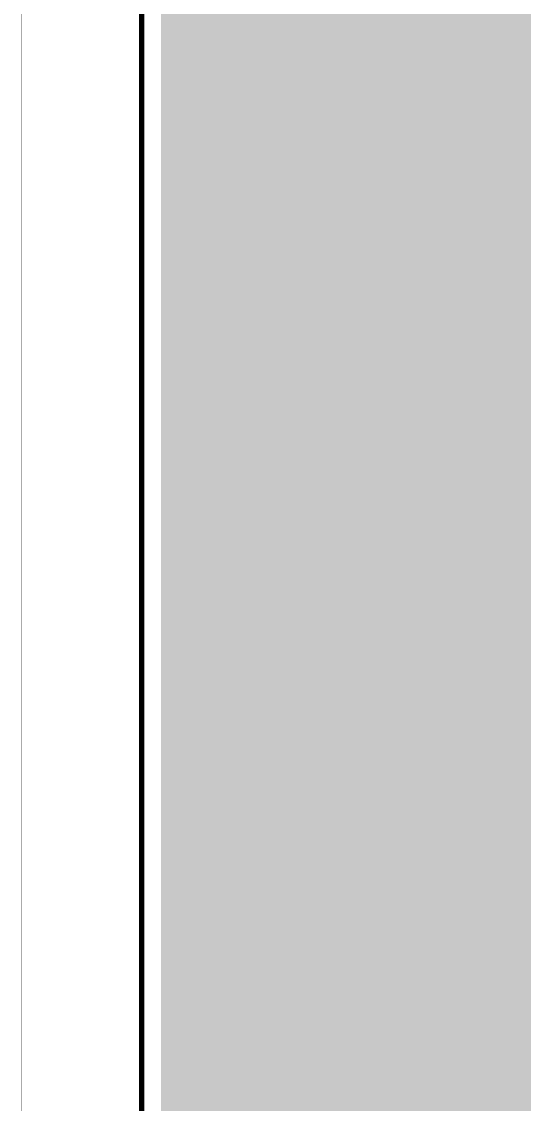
# Model space of a CAD drawing. Header units: millimetres. Extents: x -2 to 135, y -2 to 106.
# Drawn here: x -2.2 to 7.01, y 30.52 to 50.36 of the extents above; entities that cross this region are included whole.
import ezdxf

# ---------------------------------------------------------------- set-up
doc = ezdxf.new("R2010")
doc.units = ezdxf.units.MM
doc.header["$MEASUREMENT"] = 0
for name, color, linetype, true_color in [('Board-Outline-Layer', 7, 'Continuous', 0xff00ff), ('Bottom-Layer', 7, 'Continuous', 0x0000ff), ('Bottom-Paste-Mask-Layer', 7, 'Continuous', 0x800000), ('Bottom-Solder-Mask-Layer', 7, 'Continuous', 0xaa00ff), ('Hole-Layer', 7, 'Continuous', 0x222222), ('Multi-Layer', 7, 'Continuous', 0xc0c0c0), ('Top-Layer', 7, 'Continuous', 0xff0000), ('Top-Paste-Mask-Layer', 7, 'Continuous', 0x808080), ('Top-Silkscreen-Layer', 7, 'Continuous', 0xffcc00), ('Top-Solder-Mask-Layer', 7, 'Continuous', 0x800080)]:
    doc.layers.add(name, color=color, linetype=linetype, true_color=true_color)

msp = doc.modelspace()

# ---------------------------------------------------------------- hatches: boundary and pattern name
at = {"layer": 'Bottom-Layer'}
for points in [[(126.424, 0.358), (41.676, 0.358), (42.32, 1.129), (42.801, 2.011), (43.099, 2.97), (43.204, 3.969), (43.111, 4.969), (42.825, 5.932), (42.355, 6.82), (41.72, 7.598), (40.945, 8.237), (40.06, 8.713), (39.1, 9.005), (38.1, 9.104), (37.101, 9.005), (36.14, 8.713), (35.255, 8.237), (34.48, 7.598), (33.845, 6.82), (33.376, 5.932), (33.089, 4.969), (32.996, 3.969), (33.101, 2.97), (33.399, 2.011), (33.88, 1.129), (34.524, 0.358), (0.358, 0.358), (0.358, 99.542), (34.524, 99.542), (33.88, 98.771), (33.399, 97.889), (33.101, 96.93), (32.996, 95.931), (33.089, 94.931), (33.376, 93.968), (33.845, 93.081), (34.48, 92.302), (35.255, 91.663), (36.14, 91.188), (37.101, 90.895), (38.1, 90.796), (39.1, 90.895), (40.06, 91.188), (40.945, 91.663), (41.72, 92.302), (42.355, 93.081), (42.825, 93.968), (43.111, 94.931), (43.204, 95.931), (43.099, 96.93), (42.801, 97.889), (42.32, 98.771), (41.676, 99.542), (126.424, 99.542), (125.779, 98.77), (125.298, 97.886), (125, 96.924), (124.896, 95.923), (124.991, 94.922), (125.28, 93.958), (125.753, 93.069), (126.391, 92.291), (127.169, 91.653), (128.058, 91.18), (129.022, 90.891), (130.023, 90.796), (131.024, 90.9), (131.986, 91.198), (132.87, 91.679), (133.642, 92.324), (133.642, 7.576), (132.87, 8.221), (131.986, 8.702), (131.025, 9), (130.024, 9.104), (129.022, 9.009), (128.058, 8.72), (127.169, 8.247), (126.391, 7.609), (125.753, 6.831), (125.28, 5.943), (124.991, 4.979), (124.896, 3.977), (125, 2.976), (125.298, 2.015), (125.779, 1.131)], [(15.409, 56.103), (18.702, 56.103), (19.031, 56.168), (19.309, 56.354), (27.665, 64.71), (27.767, 64.832), (27.844, 64.97), (28.094, 65.357), (28.165, 65.813), (28.045, 66.258), (27.754, 66.615), (27.342, 66.824), (26.882, 66.846), (26.452, 66.68), (26.127, 66.353), (25.963, 65.922), (25.989, 65.461), (25.377, 64.849), (25.377, 65.051), (25.573, 65.413), (25.625, 65.821), (25.523, 66.22), (25.284, 66.554), (24.938, 66.778), (24.535, 66.86), (24.13, 66.79), (23.778, 66.577), (23.528, 66.25), (23.415, 65.854), (23.454, 65.445), (23.64, 65.078), (17.809, 59.247), (17.737, 59.247), (22.585, 64.095), (22.771, 64.374), (22.837, 64.702), (22.837, 65.051), (23.034, 65.415), (23.084, 65.826), (22.98, 66.226), (22.737, 66.561), (22.387, 66.782), (21.981, 66.86), (21.574, 66.784), (21.224, 66.564), (20.979, 66.23), (20.873, 65.83), (20.922, 65.419), (21.118, 65.055), (16.687, 60.624), (16.513, 60.624), (20.045, 64.156), (20.231, 64.435), (20.297, 64.763), (20.297, 65.051), (20.493, 65.411), (20.545, 65.818), (20.445, 66.216), (20.207, 66.551), (19.864, 66.776), (19.463, 66.86), (19.058, 66.793), (18.705, 66.583), (18.453, 66.259), (18.336, 65.866), (18.37, 65.457), (18.551, 65.089), (15.463, 62.001), (12.605, 62.001), (12.277, 61.936), (11.999, 61.75), (5.721, 55.472), (5.501, 55.472), (4.8, 55.53), (4.117, 55.702), (4.06, 55.717), (4, 55.722), (2.001, 55.722), (1.822, 55.674), (1.691, 55.543), (1.643, 55.364), (1.643, 53.864), (1.691, 53.685), (1.822, 53.553), (2.001, 53.505), (4.001, 53.505), (4.061, 53.51), (4.118, 53.525), (4.799, 53.697), (5.498, 53.755), (6.076, 53.755), (6.174, 53.761), (6.271, 53.778), (5.425, 52.932), (4.755, 52.932), (4.625, 52.934), (4.499, 52.942), (4.374, 52.953), (4.254, 52.967), (4.018, 53.005), (3.807, 53.048), (3.754, 53.061), (3.51, 53.151), (3.252, 53.182), (2.751, 53.182), (2.327, 53.097), (1.968, 52.857), (1.727, 52.498), (1.643, 52.074), (1.727, 51.65), (1.968, 51.29), (2.327, 51.05), (2.751, 50.965), (3.251, 50.965), (3.51, 50.996), (3.754, 51.086), (3.807, 51.099), (4.018, 51.142), (4.254, 51.18), (4.374, 51.194), (4.499, 51.206), (4.625, 51.213), (4.755, 51.215), (5.78, 51.215), (5.878, 51.221), (5.975, 51.238), (5.129, 50.392), (4.755, 50.392), (4.625, 50.394), (4.499, 50.402), (4.374, 50.413), (4.254, 50.427), (4.018, 50.465), (3.807, 50.508), (3.754, 50.521), (3.51, 50.611), (3.252, 50.642), (2.751, 50.642), (2.327, 50.557), (1.968, 50.317), (1.727, 49.958), (1.643, 49.534), (1.727, 49.11), (1.968, 48.75), (2.327, 48.51), (2.751, 48.425), (3.251, 48.425), (3.51, 48.456), (3.754, 48.546), (3.807, 48.559), (4.018, 48.602), (4.254, 48.64), (4.374, 48.654), (4.499, 48.666), (4.625, 48.673), (4.755, 48.675), (5.484, 48.675), (5.521, 48.676), (5.558, 48.679), (4.731, 47.852), (4.625, 47.854), (4.499, 47.862), (4.374, 47.873), (4.254, 47.887), (4.018, 47.925), (3.807, 47.968), (3.754, 47.981), (3.51, 48.071), (3.252, 48.102), (2.751, 48.102), (2.327, 48.017), (1.968, 47.777), (1.727, 47.418), (1.643, 46.994), (1.727, 46.57), (1.968, 46.21), (2.327, 45.97), (2.751, 45.885), (3.251, 45.885), (3.51, 45.916), (3.754, 46.006), (3.807, 46.019), (4.018, 46.062), (4.254, 46.1), (4.374, 46.114), (4.499, 46.126), (4.625, 46.133), (4.755, 46.135), (5.086, 46.135), (5.415, 46.201), (5.693, 46.387)], [(2.751, 48.784), (2.426, 48.858), (2.165, 49.066), (2.02, 49.367), (2.02, 49.701), (2.165, 50.001), (2.426, 50.209), (2.751, 50.284), (3.251, 50.284), (3.577, 50.209), (3.838, 50.001), (3.982, 49.701), (3.982, 49.367), (3.838, 49.066), (3.577, 48.858), (3.251, 48.784)], [(5.492, 42.289), (4.795, 42.347), (4.117, 42.519), (4.06, 42.534), (4.001, 42.539), (2.001, 42.539), (1.822, 42.491), (1.691, 42.36), (1.643, 42.18), (1.643, 40.68), (1.691, 40.501), (1.822, 40.37), (2.001, 40.322), (4.001, 40.322), (4.06, 40.327), (4.118, 40.342), (4.799, 40.514), (5.499, 40.572), (5.847, 40.572), (6.176, 40.638), (6.454, 40.824), (9.442, 43.811), (10.103, 43.811), (10.028, 43.757), (9.958, 43.695), (6.012, 39.749), (4.755, 39.749), (4.625, 39.751), (4.499, 39.758), (4.374, 39.77), (4.254, 39.784), (4.018, 39.822), (3.807, 39.865), (3.754, 39.878), (3.51, 39.968), (3.252, 39.999), (2.751, 39.999), (2.327, 39.914), (1.968, 39.674), (1.727, 39.315), (1.643, 38.89), (1.727, 38.466), (1.968, 38.107), (2.327, 37.867), (2.751, 37.782), (3.251, 37.782), (3.51, 37.813), (3.754, 37.903), (3.807, 37.916), (4.018, 37.959), (4.254, 37.997), (4.374, 38.011), (4.499, 38.023), (4.625, 38.03), (4.755, 38.032), (6.367, 38.032), (6.696, 38.098), (6.974, 38.284), (10.921, 42.23), (16.232, 42.23), (16.56, 42.296), (16.839, 42.482), (22.09, 47.733), (22.487, 47.85), (22.813, 48.106), (23.022, 48.463), (23.086, 48.872), (22.995, 49.276), (22.762, 49.619), (22.42, 49.852), (22.016, 49.943), (21.606, 49.879), (21.249, 49.669), (20.994, 49.343), (20.876, 48.946), (20.519, 48.589), (20.528, 49.038), (20.358, 49.454), (20.037, 49.768), (19.617, 49.929), (19.169, 49.91), (18.764, 49.715), (18.471, 49.375), (18.336, 48.946), (14.917, 45.528), (9.086, 45.528), (8.758, 45.462), (8.479, 45.276)], [(4.755, 37.209), (4.625, 37.211), (4.499, 37.218), (4.374, 37.23), (4.254, 37.244), (4.018, 37.282), (3.807, 37.325), (3.754, 37.338), (3.51, 37.428), (3.252, 37.459), (2.751, 37.459), (2.327, 37.374), (1.968, 37.134), (1.727, 36.775), (1.643, 36.35), (1.727, 35.926), (1.968, 35.567), (2.327, 35.327), (2.751, 35.242), (3.251, 35.242), (3.51, 35.273), (3.754, 35.363), (3.807, 35.376), (4.018, 35.419), (4.254, 35.457), (4.374, 35.471), (4.499, 35.483), (4.625, 35.49), (4.755, 35.492), (7.652, 35.492), (7.981, 35.558), (8.259, 35.744), (12.808, 40.292), (18.623, 40.292), (18.952, 40.358), (19.23, 40.544), (25.125, 46.439), (25.311, 46.717), (25.377, 47.046), (25.377, 48.134), (25.574, 48.498), (25.624, 48.909), (25.52, 49.31), (25.276, 49.645), (24.925, 49.866), (24.519, 49.943), (24.112, 49.866), (23.762, 49.645), (23.517, 49.31), (23.413, 48.909), (23.463, 48.498), (23.66, 48.134), (23.66, 47.401), (18.268, 42.009), (12.452, 42.009), (12.124, 41.943), (11.846, 41.757), (7.297, 37.209)], [(25.889, 38.292), (19.696, 38.292), (19.884, 38.376), (20.046, 38.504), (27.665, 46.123), (27.851, 46.401), (27.917, 46.73), (27.917, 48.134), (28.114, 48.498), (28.164, 48.909), (28.06, 49.31), (27.816, 49.645), (27.465, 49.866), (27.059, 49.943), (26.652, 49.866), (26.302, 49.645), (26.057, 49.31), (25.953, 48.909), (26.003, 48.498), (26.2, 48.134), (26.2, 47.085), (19.084, 39.969), (14.135, 39.969), (13.807, 39.903), (13.529, 39.717), (8.48, 34.669), (4.755, 34.669), (4.625, 34.671), (4.499, 34.678), (4.374, 34.69), (4.254, 34.704), (4.018, 34.742), (3.807, 34.785), (3.754, 34.798), (3.51, 34.888), (3.252, 34.919), (2.751, 34.919), (2.327, 34.834), (1.968, 34.594), (1.727, 34.235), (1.643, 33.81), (1.727, 33.386), (1.968, 33.027), (2.327, 32.787), (2.751, 32.702), (3.251, 32.702), (3.51, 32.733), (3.754, 32.823), (3.807, 32.836), (4.018, 32.879), (4.254, 32.917), (4.374, 32.931), (4.499, 32.943), (4.625, 32.95), (4.755, 32.952), (8.835, 32.952), (9.164, 33.018), (9.442, 33.204), (14.491, 38.252), (15.851, 38.252), (15.75, 38.2), (15.662, 38.128), (14.694, 37.16), (14.677, 37.144), (14.668, 37.138), (14.642, 37.135), (14.594, 37.136), (14.52, 37.14), (14.518, 37.14), (14.516, 37.14), (14.428, 37.143), (14.418, 37.144), (14.407, 37.144), (14.377, 37.143), (13.943, 37.063), (13.575, 36.819), (13.331, 36.451), (13.251, 36.017), (13.25, 35.986), (13.25, 35.976), (13.25, 35.966), (13.254, 35.878), (13.254, 35.876), (13.254, 35.873), (13.258, 35.8), (13.259, 35.752), (13.255, 35.724), (13.25, 35.717), (13.234, 35.7), (10.573, 33.039), (10.2, 33.039), (9.868, 33.138), (9.532, 33.056), (9.284, 32.814), (9.193, 32.48), (9.284, 32.146), (9.532, 31.905), (9.868, 31.822), (10.2, 31.922), (10.804, 31.922), (11.017, 31.965), (11.198, 32.086), (14.023, 34.91), (14.04, 34.926), (14.049, 34.932), (14.076, 34.935), (14.124, 34.935), (14.197, 34.931), (14.199, 34.931), (14.201, 34.931), (14.289, 34.927), (14.3, 34.927), (14.31, 34.927), (14.34, 34.927), (14.774, 35.008), (15.142, 35.252), (15.386, 35.62), (15.467, 36.054), (15.467, 36.084), (15.467, 36.094), (15.467, 36.105), (15.463, 36.193), (15.463, 36.195), (15.463, 36.197), (15.459, 36.27), (15.459, 36.318), (15.462, 36.347), (15.468, 36.353), (15.483, 36.371), (16.288, 37.175), (26.121, 37.175), (26.334, 37.218), (26.515, 37.339), (31.398, 42.222), (54.844, 42.222), (55.095, 41.971), (55.259, 41.667), (55.555, 41.487), (55.901, 41.482), (56.201, 41.654), (56.373, 41.955), (56.369, 42.301), (56.189, 42.597), (55.884, 42.761), (55.47, 43.175), (55.289, 43.296), (55.076, 43.338), (31.167, 43.338), (30.953, 43.296), (30.772, 43.175)], [(2.751, 46.244), (2.426, 46.318), (2.165, 46.526), (2.02, 46.827), (2.02, 47.161), (2.165, 47.461), (2.426, 47.669), (2.751, 47.744), (3.251, 47.744), (3.577, 47.669), (3.838, 47.461), (3.982, 47.161), (3.982, 46.827), (3.838, 46.526), (3.577, 46.318), (3.251, 46.244)], [(2.001, 42.18), (4.001, 42.18), (4.001, 40.68), (2.001, 40.68)], [(2.751, 38.14), (2.426, 38.215), (2.165, 38.423), (2.02, 38.724), (2.02, 39.057), (2.165, 39.358), (2.426, 39.566), (2.751, 39.64), (3.251, 39.64), (3.577, 39.566), (3.838, 39.358), (3.982, 39.057), (3.982, 38.724), (3.838, 38.423), (3.577, 38.215), (3.251, 38.14)], [(2.751, 35.6), (2.426, 35.675), (2.165, 35.883), (2.02, 36.184), (2.02, 36.517), (2.165, 36.818), (2.426, 37.026), (2.751, 37.1), (3.251, 37.1), (3.577, 37.026), (3.838, 36.818), (3.982, 36.517), (3.982, 36.184), (3.838, 35.883), (3.577, 35.675), (3.251, 35.6)], [(2.751, 33.06), (2.426, 33.135), (2.165, 33.343), (2.02, 33.644), (2.02, 33.977), (2.165, 34.278), (2.426, 34.486), (2.751, 34.56), (3.251, 34.56), (3.577, 34.486), (3.838, 34.278), (3.982, 33.977), (3.982, 33.644), (3.838, 33.343), (3.577, 33.135), (3.251, 33.06)]]:
    msp.add_hatch(color=256, dxfattribs=at).paths.add_polyline_path(points)
at = {"layer": 'Bottom-Paste-Mask-Layer'}
for points in [[(2.751, 48.784), (2.426, 48.858), (2.165, 49.066), (2.02, 49.367), (2.02, 49.701), (2.165, 50.001), (2.426, 50.209), (2.751, 50.284), (3.251, 50.284), (3.577, 50.209), (3.838, 50.001), (3.982, 49.701), (3.982, 49.367), (3.838, 49.066), (3.577, 48.858), (3.251, 48.784)], [(2.751, 46.244), (2.426, 46.318), (2.165, 46.526), (2.02, 46.827), (2.02, 47.161), (2.165, 47.461), (2.426, 47.669), (2.751, 47.744), (3.251, 47.744), (3.577, 47.669), (3.838, 47.461), (3.982, 47.161), (3.982, 46.827), (3.838, 46.526), (3.577, 46.318), (3.251, 46.244)], [(2.001, 42.18), (4.001, 42.18), (4.001, 40.68), (2.001, 40.68)], [(2.751, 38.14), (2.426, 38.215), (2.165, 38.423), (2.02, 38.724), (2.02, 39.057), (2.165, 39.358), (2.426, 39.566), (2.751, 39.64), (3.251, 39.64), (3.577, 39.566), (3.838, 39.358), (3.982, 39.057), (3.982, 38.724), (3.838, 38.423), (3.577, 38.215), (3.251, 38.14)], [(2.751, 35.6), (2.426, 35.675), (2.165, 35.883), (2.02, 36.184), (2.02, 36.517), (2.165, 36.818), (2.426, 37.026), (2.751, 37.1), (3.251, 37.1), (3.577, 37.026), (3.838, 36.818), (3.982, 36.517), (3.982, 36.184), (3.838, 35.883), (3.577, 35.675), (3.251, 35.6)], [(2.751, 33.06), (2.426, 33.135), (2.165, 33.343), (2.02, 33.644), (2.02, 33.977), (2.165, 34.278), (2.426, 34.486), (2.751, 34.56), (3.251, 34.56), (3.577, 34.486), (3.838, 34.278), (3.982, 33.977), (3.982, 33.644), (3.838, 33.343), (3.577, 33.135), (3.251, 33.06)]]:
    msp.add_hatch(color=256, dxfattribs=at).paths.add_polyline_path(points)
at = {"layer": 'Bottom-Solder-Mask-Layer'}
for points in [[(2.751, 48.733), (2.404, 48.812), (2.125, 49.034), (1.97, 49.355), (1.97, 49.712), (2.125, 50.033), (2.404, 50.255), (2.751, 50.335), (3.251, 50.335), (3.599, 50.255), (3.878, 50.033), (4.032, 49.712), (4.032, 49.355), (3.878, 49.034), (3.599, 48.812), (3.251, 48.733)], [(2.751, 46.193), (2.404, 46.272), (2.125, 46.494), (1.97, 46.815), (1.97, 47.172), (2.125, 47.493), (2.404, 47.715), (2.751, 47.795), (3.251, 47.795), (3.599, 47.715), (3.878, 47.493), (4.032, 47.172), (4.032, 46.815), (3.878, 46.494), (3.599, 46.272), (3.251, 46.193)], [(1.95, 42.231), (4.052, 42.231), (4.052, 40.629), (1.95, 40.629)], [(2.751, 38.089), (2.404, 38.169), (2.125, 38.391), (1.97, 38.712), (1.97, 39.069), (2.125, 39.39), (2.404, 39.612), (2.751, 39.691), (3.251, 39.691), (3.599, 39.612), (3.878, 39.39), (4.032, 39.069), (4.032, 38.712), (3.878, 38.391), (3.599, 38.169), (3.251, 38.089)], [(2.751, 35.549), (2.404, 35.629), (2.125, 35.851), (1.97, 36.172), (1.97, 36.529), (2.125, 36.85), (2.404, 37.072), (2.751, 37.151), (3.251, 37.151), (3.599, 37.072), (3.878, 36.85), (4.032, 36.529), (4.032, 36.172), (3.878, 35.851), (3.599, 35.629), (3.251, 35.549)], [(2.751, 33.009), (2.404, 33.089), (2.125, 33.311), (1.97, 33.632), (1.97, 33.989), (2.125, 34.31), (2.404, 34.532), (2.751, 34.611), (3.251, 34.611), (3.599, 34.532), (3.878, 34.31), (4.032, 33.989), (4.032, 33.632), (3.878, 33.311), (3.599, 33.089), (3.251, 33.009)]]:
    msp.add_hatch(color=256, dxfattribs=at).paths.add_polyline_path(points)
at = {"layer": 'Hole-Layer'}
for points in [[(2.551, 49.534, 1), (3.451, 49.534, 1)], [(2.551, 46.994, 1), (3.451, 46.994, 1)], [(2.551, 41.43, 1), (3.451, 41.43, 1)], [(2.551, 38.89, 1), (3.451, 38.89, 1)], [(2.551, 36.35, 1), (3.451, 36.35, 1)], [(2.551, 33.81, 1), (3.451, 33.81, 1)]]:
    msp.add_hatch(color=256, dxfattribs=at).paths.add_polyline_path(points)
at = {"layer": 'Multi-Layer'}
for points in [[(2.751, 48.784), (2.426, 48.858), (2.165, 49.066), (2.02, 49.367), (2.02, 49.701), (2.165, 50.001), (2.426, 50.209), (2.751, 50.284), (3.251, 50.284), (3.577, 50.209), (3.838, 50.001), (3.982, 49.701), (3.982, 49.367), (3.838, 49.066), (3.577, 48.858), (3.251, 48.784)], [(2.751, 48.784), (2.426, 48.858), (2.165, 49.066), (2.02, 49.367), (2.02, 49.701), (2.165, 50.001), (2.426, 50.209), (2.751, 50.284), (3.251, 50.284), (3.577, 50.209), (3.838, 50.001), (3.982, 49.701), (3.982, 49.367), (3.838, 49.066), (3.577, 48.858), (3.251, 48.784)], [(2.751, 48.784), (2.426, 48.858), (2.165, 49.066), (2.02, 49.367), (2.02, 49.701), (2.165, 50.001), (2.426, 50.209), (2.751, 50.284), (3.251, 50.284), (3.577, 50.209), (3.838, 50.001), (3.982, 49.701), (3.982, 49.367), (3.838, 49.066), (3.577, 48.858), (3.251, 48.784)], [(2.751, 46.244), (2.426, 46.318), (2.165, 46.526), (2.02, 46.827), (2.02, 47.161), (2.165, 47.461), (2.426, 47.669), (2.751, 47.744), (3.251, 47.744), (3.577, 47.669), (3.838, 47.461), (3.982, 47.161), (3.982, 46.827), (3.838, 46.526), (3.577, 46.318), (3.251, 46.244)], [(2.751, 46.244), (2.426, 46.318), (2.165, 46.526), (2.02, 46.827), (2.02, 47.161), (2.165, 47.461), (2.426, 47.669), (2.751, 47.744), (3.251, 47.744), (3.577, 47.669), (3.838, 47.461), (3.982, 47.161), (3.982, 46.827), (3.838, 46.526), (3.577, 46.318), (3.251, 46.244)], [(2.751, 46.244), (2.426, 46.318), (2.165, 46.526), (2.02, 46.827), (2.02, 47.161), (2.165, 47.461), (2.426, 47.669), (2.751, 47.744), (3.251, 47.744), (3.577, 47.669), (3.838, 47.461), (3.982, 47.161), (3.982, 46.827), (3.838, 46.526), (3.577, 46.318), (3.251, 46.244)], [(2.001, 42.18), (4.001, 42.18), (4.001, 40.68), (2.001, 40.68)], [(2.001, 42.18), (4.001, 42.18), (4.001, 40.68), (2.001, 40.68)], [(2.001, 42.18), (4.001, 42.18), (4.001, 40.68), (2.001, 40.68)], [(2.751, 38.14), (2.426, 38.215), (2.165, 38.423), (2.02, 38.724), (2.02, 39.057), (2.165, 39.358), (2.426, 39.566), (2.751, 39.64), (3.251, 39.64), (3.577, 39.566), (3.838, 39.358), (3.982, 39.057), (3.982, 38.724), (3.838, 38.423), (3.577, 38.215), (3.251, 38.14)], [(2.751, 38.14), (2.426, 38.215), (2.165, 38.423), (2.02, 38.724), (2.02, 39.057), (2.165, 39.358), (2.426, 39.566), (2.751, 39.64), (3.251, 39.64), (3.577, 39.566), (3.838, 39.358), (3.982, 39.057), (3.982, 38.724), (3.838, 38.423), (3.577, 38.215), (3.251, 38.14)], [(2.751, 38.14), (2.426, 38.215), (2.165, 38.423), (2.02, 38.724), (2.02, 39.057), (2.165, 39.358), (2.426, 39.566), (2.751, 39.64), (3.251, 39.64), (3.577, 39.566), (3.838, 39.358), (3.982, 39.057), (3.982, 38.724), (3.838, 38.423), (3.577, 38.215), (3.251, 38.14)], [(2.751, 35.6), (2.426, 35.675), (2.165, 35.883), (2.02, 36.184), (2.02, 36.517), (2.165, 36.818), (2.426, 37.026), (2.751, 37.1), (3.251, 37.1), (3.577, 37.026), (3.838, 36.818), (3.982, 36.517), (3.982, 36.184), (3.838, 35.883), (3.577, 35.675), (3.251, 35.6)], [(2.751, 35.6), (2.426, 35.675), (2.165, 35.883), (2.02, 36.184), (2.02, 36.517), (2.165, 36.818), (2.426, 37.026), (2.751, 37.1), (3.251, 37.1), (3.577, 37.026), (3.838, 36.818), (3.982, 36.517), (3.982, 36.184), (3.838, 35.883), (3.577, 35.675), (3.251, 35.6)], [(2.751, 35.6), (2.426, 35.675), (2.165, 35.883), (2.02, 36.184), (2.02, 36.517), (2.165, 36.818), (2.426, 37.026), (2.751, 37.1), (3.251, 37.1), (3.577, 37.026), (3.838, 36.818), (3.982, 36.517), (3.982, 36.184), (3.838, 35.883), (3.577, 35.675), (3.251, 35.6)], [(2.751, 33.06), (2.426, 33.135), (2.165, 33.343), (2.02, 33.644), (2.02, 33.977), (2.165, 34.278), (2.426, 34.486), (2.751, 34.56), (3.251, 34.56), (3.577, 34.486), (3.838, 34.278), (3.982, 33.977), (3.982, 33.644), (3.838, 33.343), (3.577, 33.135), (3.251, 33.06)], [(2.751, 33.06), (2.426, 33.135), (2.165, 33.343), (2.02, 33.644), (2.02, 33.977), (2.165, 34.278), (2.426, 34.486), (2.751, 34.56), (3.251, 34.56), (3.577, 34.486), (3.838, 34.278), (3.982, 33.977), (3.982, 33.644), (3.838, 33.343), (3.577, 33.135), (3.251, 33.06)], [(2.751, 33.06), (2.426, 33.135), (2.165, 33.343), (2.02, 33.644), (2.02, 33.977), (2.165, 34.278), (2.426, 34.486), (2.751, 34.56), (3.251, 34.56), (3.577, 34.486), (3.838, 34.278), (3.982, 33.977), (3.982, 33.644), (3.838, 33.343), (3.577, 33.135), (3.251, 33.06)]]:
    msp.add_hatch(color=256, dxfattribs=at).paths.add_polyline_path(points)
at = {"layer": 'Top-Layer'}
for points in [[(126.424, 0.358), (41.676, 0.358), (42.32, 1.129), (42.801, 2.011), (43.099, 2.97), (43.204, 3.969), (43.111, 4.969), (42.825, 5.932), (42.355, 6.82), (41.72, 7.598), (40.945, 8.237), (40.06, 8.713), (39.1, 9.005), (38.1, 9.104), (37.101, 9.005), (36.14, 8.713), (35.255, 8.237), (34.48, 7.598), (33.845, 6.82), (33.376, 5.932), (33.089, 4.969), (32.996, 3.969), (33.101, 2.97), (33.399, 2.011), (33.88, 1.129), (34.524, 0.358), (0.358, 0.358), (0.358, 99.542), (34.524, 99.542), (33.88, 98.771), (33.399, 97.889), (33.101, 96.93), (32.996, 95.931), (33.089, 94.931), (33.376, 93.968), (33.845, 93.081), (34.48, 92.302), (35.255, 91.663), (36.14, 91.188), (37.101, 90.895), (38.1, 90.796), (39.1, 90.895), (40.06, 91.188), (40.945, 91.663), (41.72, 92.302), (42.355, 93.081), (42.825, 93.968), (43.111, 94.931), (43.204, 95.931), (43.099, 96.93), (42.801, 97.889), (42.32, 98.771), (41.676, 99.542), (126.424, 99.542), (125.779, 98.77), (125.298, 97.886), (125, 96.924), (124.896, 95.923), (124.991, 94.922), (125.28, 93.958), (125.753, 93.069), (126.391, 92.291), (127.169, 91.653), (128.058, 91.18), (129.022, 90.891), (130.023, 90.796), (131.024, 90.9), (131.986, 91.198), (132.87, 91.679), (133.642, 92.324), (133.642, 7.576), (132.87, 8.221), (131.986, 8.702), (131.025, 9), (130.024, 9.104), (129.022, 9.009), (128.058, 8.72), (127.169, 8.247), (126.391, 7.609), (125.753, 6.831), (125.28, 5.943), (124.991, 4.979), (124.896, 3.977), (125, 2.976), (125.298, 2.015), (125.779, 1.131)], [(3.251, 50.642), (2.751, 50.642), (2.327, 50.557), (1.968, 50.317), (1.727, 49.958), (1.643, 49.534), (1.727, 49.11), (1.968, 48.75), (2.327, 48.51), (2.751, 48.425), (3.251, 48.425), (3.675, 48.51), (4.035, 48.75), (4.275, 49.11), (4.359, 49.534), (4.275, 49.958), (4.035, 50.317), (3.675, 50.557)], [(2.751, 48.784), (2.426, 48.858), (2.165, 49.066), (2.02, 49.367), (2.02, 49.701), (2.165, 50.001), (2.426, 50.209), (2.751, 50.284), (3.251, 50.284), (3.577, 50.209), (3.838, 50.001), (3.982, 49.701), (3.982, 49.367), (3.838, 49.066), (3.577, 48.858), (3.251, 48.784)], [(3.251, 48.102), (2.751, 48.102), (2.327, 48.017), (1.968, 47.777), (1.727, 47.418), (1.643, 46.994), (1.727, 46.57), (1.968, 46.21), (2.327, 45.97), (2.751, 45.885), (3.251, 45.885), (3.675, 45.97), (4.035, 46.21), (4.275, 46.57), (4.359, 46.994), (4.275, 47.418), (4.035, 47.777), (3.675, 48.017)], [(2.751, 46.244), (2.426, 46.318), (2.165, 46.526), (2.02, 46.827), (2.02, 47.161), (2.165, 47.461), (2.426, 47.669), (2.751, 47.744), (3.251, 47.744), (3.577, 47.669), (3.838, 47.461), (3.982, 47.161), (3.982, 46.827), (3.838, 46.526), (3.577, 46.318), (3.251, 46.244)], [(2.001, 40.322), (4.001, 40.322), (4.18, 40.37), (4.311, 40.501), (4.359, 40.68), (4.359, 42.18), (4.311, 42.36), (4.18, 42.491), (4.001, 42.539), (2.001, 42.539), (1.822, 42.491), (1.691, 42.36), (1.643, 42.18), (1.643, 40.68), (1.691, 40.501), (1.822, 40.37)], [(2.001, 42.18), (4.001, 42.18), (4.001, 40.68), (2.001, 40.68)], [(3.251, 39.999), (2.751, 39.999), (2.327, 39.914), (1.968, 39.674), (1.727, 39.315), (1.643, 38.89), (1.727, 38.466), (1.968, 38.107), (2.327, 37.867), (2.751, 37.782), (3.251, 37.782), (3.675, 37.867), (4.035, 38.107), (4.275, 38.466), (4.359, 38.89), (4.275, 39.315), (4.035, 39.674), (3.675, 39.914)], [(2.751, 38.14), (2.426, 38.215), (2.165, 38.423), (2.02, 38.724), (2.02, 39.057), (2.165, 39.358), (2.426, 39.566), (2.751, 39.64), (3.251, 39.64), (3.577, 39.566), (3.838, 39.358), (3.982, 39.057), (3.982, 38.724), (3.838, 38.423), (3.577, 38.215), (3.251, 38.14)], [(3.251, 37.459), (2.751, 37.459), (2.327, 37.374), (1.968, 37.134), (1.727, 36.775), (1.643, 36.35), (1.727, 35.926), (1.968, 35.567), (2.327, 35.327), (2.751, 35.242), (3.251, 35.242), (3.675, 35.327), (4.035, 35.567), (4.275, 35.926), (4.359, 36.35), (4.275, 36.775), (4.035, 37.134), (3.675, 37.374)], [(2.751, 35.6), (2.426, 35.675), (2.165, 35.883), (2.02, 36.184), (2.02, 36.517), (2.165, 36.818), (2.426, 37.026), (2.751, 37.1), (3.251, 37.1), (3.577, 37.026), (3.838, 36.818), (3.982, 36.517), (3.982, 36.184), (3.838, 35.883), (3.577, 35.675), (3.251, 35.6)], [(3.251, 34.919), (2.751, 34.919), (2.327, 34.834), (1.968, 34.594), (1.727, 34.235), (1.643, 33.81), (1.727, 33.386), (1.968, 33.027), (2.327, 32.787), (2.751, 32.702), (3.251, 32.702), (3.675, 32.787), (4.035, 33.027), (4.275, 33.386), (4.359, 33.81), (4.275, 34.235), (4.035, 34.594), (3.675, 34.834)], [(2.751, 33.06), (2.426, 33.135), (2.165, 33.343), (2.02, 33.644), (2.02, 33.977), (2.165, 34.278), (2.426, 34.486), (2.751, 34.56), (3.251, 34.56), (3.577, 34.486), (3.838, 34.278), (3.982, 33.977), (3.982, 33.644), (3.838, 33.343), (3.577, 33.135), (3.251, 33.06)]]:
    msp.add_hatch(color=256, dxfattribs=at).paths.add_polyline_path(points)
at = {"layer": 'Top-Paste-Mask-Layer'}
for points in [[(2.751, 48.784), (2.426, 48.858), (2.165, 49.066), (2.02, 49.367), (2.02, 49.701), (2.165, 50.001), (2.426, 50.209), (2.751, 50.284), (3.251, 50.284), (3.577, 50.209), (3.838, 50.001), (3.982, 49.701), (3.982, 49.367), (3.838, 49.066), (3.577, 48.858), (3.251, 48.784)], [(2.751, 46.244), (2.426, 46.318), (2.165, 46.526), (2.02, 46.827), (2.02, 47.161), (2.165, 47.461), (2.426, 47.669), (2.751, 47.744), (3.251, 47.744), (3.577, 47.669), (3.838, 47.461), (3.982, 47.161), (3.982, 46.827), (3.838, 46.526), (3.577, 46.318), (3.251, 46.244)], [(2.001, 42.18), (4.001, 42.18), (4.001, 40.68), (2.001, 40.68)], [(2.751, 38.14), (2.426, 38.215), (2.165, 38.423), (2.02, 38.724), (2.02, 39.057), (2.165, 39.358), (2.426, 39.566), (2.751, 39.64), (3.251, 39.64), (3.577, 39.566), (3.838, 39.358), (3.982, 39.057), (3.982, 38.724), (3.838, 38.423), (3.577, 38.215), (3.251, 38.14)], [(2.751, 35.6), (2.426, 35.675), (2.165, 35.883), (2.02, 36.184), (2.02, 36.517), (2.165, 36.818), (2.426, 37.026), (2.751, 37.1), (3.251, 37.1), (3.577, 37.026), (3.838, 36.818), (3.982, 36.517), (3.982, 36.184), (3.838, 35.883), (3.577, 35.675), (3.251, 35.6)], [(2.751, 33.06), (2.426, 33.135), (2.165, 33.343), (2.02, 33.644), (2.02, 33.977), (2.165, 34.278), (2.426, 34.486), (2.751, 34.56), (3.251, 34.56), (3.577, 34.486), (3.838, 34.278), (3.982, 33.977), (3.982, 33.644), (3.838, 33.343), (3.577, 33.135), (3.251, 33.06)]]:
    msp.add_hatch(color=256, dxfattribs=at).paths.add_polyline_path(points)
at = {"layer": 'Top-Solder-Mask-Layer'}
for points in [[(2.751, 48.733), (2.404, 48.812), (2.125, 49.034), (1.97, 49.355), (1.97, 49.712), (2.125, 50.033), (2.404, 50.255), (2.751, 50.335), (3.251, 50.335), (3.599, 50.255), (3.878, 50.033), (4.032, 49.712), (4.032, 49.355), (3.878, 49.034), (3.599, 48.812), (3.251, 48.733)], [(2.751, 46.193), (2.404, 46.272), (2.125, 46.494), (1.97, 46.815), (1.97, 47.172), (2.125, 47.493), (2.404, 47.715), (2.751, 47.795), (3.251, 47.795), (3.599, 47.715), (3.878, 47.493), (4.032, 47.172), (4.032, 46.815), (3.878, 46.494), (3.599, 46.272), (3.251, 46.193)], [(1.95, 42.231), (4.052, 42.231), (4.052, 40.629), (1.95, 40.629)], [(2.751, 38.089), (2.404, 38.169), (2.125, 38.391), (1.97, 38.712), (1.97, 39.069), (2.125, 39.39), (2.404, 39.612), (2.751, 39.691), (3.251, 39.691), (3.599, 39.612), (3.878, 39.39), (4.032, 39.069), (4.032, 38.712), (3.878, 38.391), (3.599, 38.169), (3.251, 38.089)], [(2.751, 35.549), (2.404, 35.629), (2.125, 35.851), (1.97, 36.172), (1.97, 36.529), (2.125, 36.85), (2.404, 37.072), (2.751, 37.151), (3.251, 37.151), (3.599, 37.072), (3.878, 36.85), (4.032, 36.529), (4.032, 36.172), (3.878, 35.851), (3.599, 35.629), (3.251, 35.549)], [(2.751, 33.009), (2.404, 33.089), (2.125, 33.311), (1.97, 33.632), (1.97, 33.989), (2.125, 34.31), (2.404, 34.532), (2.751, 34.611), (3.251, 34.611), (3.599, 34.532), (3.878, 34.31), (4.032, 33.989), (4.032, 33.632), (3.878, 33.311), (3.599, 33.089), (3.251, 33.009)]]:
    msp.add_hatch(color=256, dxfattribs=at).paths.add_polyline_path(points)

# ---------------------------------------------------------------- linework, layer by layer
at = {"layer": 'Board-Outline-Layer', "const_width": 0.1}
msp.add_lwpolyline([(0, 0), (0, 99.9), (134, 99.9), (134, 0)], close=True, dxfattribs=at)
at = {"layer": 'Bottom-Layer', "const_width": 0.00508}
msp.add_lwpolyline([(-2.201, -1.996), (-2.201, 101.841), (135.093, 101.841), (135.093, -1.996)], close=True, dxfattribs=at)
at = {"layer": 'Bottom-Layer', "const_width": 1}
for points in [[(5.484, 49.534), (14.339, 58.389)], [(5.086, 46.994), (15.053, 56.961)], [(3.001, 49.534), (5.484, 49.534)], [(2.848, 47.148), (3.001, 47.148)], [(3.001, 46.994), (5.086, 46.994)], [(5.847, 41.43), (9.086, 44.67)], [(6.367, 38.89), (10.565, 43.089)], [(3.001, 41.43), (5.847, 41.43)], [(3.001, 38.89), (6.367, 38.89)], [(7.652, 36.35), (3.001, 36.35)], [(3.001, 33.81), (8.835, 33.81)]]:
    msp.add_lwpolyline(points, dxfattribs=at)
at = {"layer": 'Top-Layer', "const_width": 0.00508}
msp.add_lwpolyline([(-2.201, -1.996), (-2.201, 101.841), (135.093, 101.841), (135.093, -1.996)], close=True, dxfattribs=at)
at = {"layer": 'Top-Silkscreen-Layer', "const_width": 0.2}
for points in [[(0.751, 44.581), (0.751, 57.027)], [(0.751, 44.581), (0.751, 57.027)], [(6.551, 44.581), (6.551, 57.027)], [(6.551, 44.581), (6.551, 57.027)], [(1.477, 49.026), (0.751, 49.026)], [(1.477, 49.026), (0.751, 49.026)], [(1.477, 47.502), (1.477, 49.026)], [(1.477, 47.502), (1.477, 49.026)], [(1.477, 47.502), (0.751, 47.502)], [(1.477, 47.502), (0.751, 47.502)], [(6.551, 44.581), (0.751, 44.581)], [(6.551, 44.581), (0.751, 44.581)], [(0.751, 31.397), (0.751, 43.843)], [(6.551, 43.843), (0.751, 43.843)], [(0.751, 31.397), (0.751, 43.843)], [(6.551, 43.843), (0.751, 43.843)], [(6.551, 31.397), (6.551, 43.843)], [(6.551, 31.397), (6.551, 43.843)], [(1.477, 40.922), (0.751, 40.922)], [(1.477, 40.922), (0.751, 40.922)], [(1.477, 39.398), (1.477, 40.922)], [(1.477, 39.398), (1.477, 40.922)], [(1.477, 39.398), (0.751, 39.398)], [(1.477, 39.398), (0.751, 39.398)], [(1.477, 35.842), (0.751, 35.842)], [(1.477, 35.842), (0.751, 35.842)], [(1.477, 34.318), (1.477, 35.842)], [(1.477, 34.318), (1.477, 35.842)], [(1.477, 34.318), (0.751, 34.318)], [(1.477, 34.318), (0.751, 34.318)], [(6.551, 31.397), (0.751, 31.397)], [(6.551, 31.397), (0.751, 31.397)], [(0.751, 18.214), (0.751, 30.66)], [(6.551, 30.66), (0.751, 30.66)], [(0.751, 18.214), (0.751, 30.66)], [(6.551, 30.66), (0.751, 30.66)], [(6.551, 18.214), (6.551, 30.66)], [(6.551, 18.214), (6.551, 30.66)]]:
    msp.add_lwpolyline(points, dxfattribs=at)

doc.saveas('drawing.dxf')
